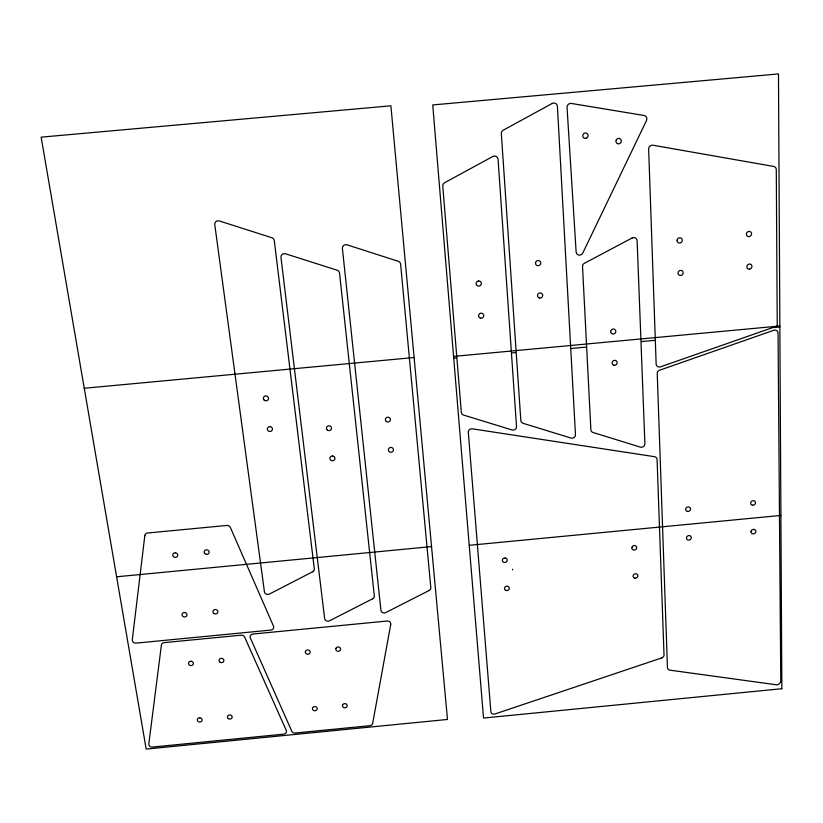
<?xml version="1.0" encoding="UTF-8"?>
<svg xmlns="http://www.w3.org/2000/svg" width="823" height="823" viewBox="0 0 823 823"><rect width="100%" height="100%" fill="white"/><g stroke="black" fill="none" stroke-linecap="round" stroke-linejoin="round"><path stroke-width="1.23" d="M776.387 326.309L660.488 366.842A3.436 3.21 -32.4 0 1 656.147 364.085L648.647 149.107A3.683 3.477 -54.6 0 1 652.978 145.218L773.651 166.441A3.683 3.385 -50.6 0 1 776.284 169.641L777.241 325.538M116.609 576.789L431.55 546.595M469.223 545.32L780.904 515.435M84.255 388.261L414.113 357.521M453.576 356.41L779.865 325.99M773.877 327.585L779.865 327.029M453.72 358.159L456.446 357.902M511.916 352.913L515.527 352.573M641.611 341.566L654.264 340.383M571.244 348.489L585.76 347.131M512.462 569.249L512.626 569.917M780.77 681.66L778.044 333.089A3.498 3.189 -38.4 0 0 773.785 330.29L659.645 370.196A3.436 3.189 -31.7 0 0 657.238 373.57L667.453 667.669A3.169 2.778 -18.5 0 0 669.881 670.159L776.274 684.767A3.158 2.726 -22.2 0 0 778.939 684.026A6.09 5.257 -22.2 0 0 780.749 681.66M777.221 325.527A1.677 1.533 -39 0 1 776.398 326.34M535.526 262.856L535.526 263.535A2.644 2.551 -36.6 0 0 537.758 265.695L538.437 265.675A2.644 2.551 -36.6 0 0 540.701 263.391L540.701 262.712A2.644 2.551 -36.6 0 0 538.458 260.552L537.779 260.572A2.644 2.551 -36.6 0 0 535.526 262.856M305.374 651.765L305.374 651.95A3.22 2.891 1.1 0 0 305.467 652.69L305.621 653.04A3.22 2.891 1.2 0 0 306.115 653.647L306.444 653.874A3.22 2.891 1.2 0 0 307.216 654.182L307.617 654.234A3.22 2.891 1.2 0 0 308.45 654.151L308.831 654.018A3.22 2.891 1.2 0 0 309.51 653.575L309.767 653.287A3.22 2.891 1.2 0 0 310.096 652.598L310.158 652.238A3.22 2.891 1.2 0 0 310.065 651.487L309.921 651.147A3.22 2.881 1.2 0 0 309.417 650.54L309.098 650.304A3.22 2.881 1.2 0 0 308.327 650.005L307.925 649.944A3.22 2.881 1.2 0 0 307.082 650.026L306.701 650.16A3.22 2.881 1.1 0 0 306.022 650.602L305.775 650.89A3.22 2.881 1.1 0 0 305.436 651.579L305.374 651.765M610.717 331.278L610.707 331.936A2.603 2.459 -32.8 0 0 612.857 334.015L613.526 333.994A2.603 2.459 -32.8 0 0 615.779 331.782L615.789 331.134A2.603 2.459 -32.8 0 0 613.639 329.046L612.97 329.066A2.603 2.459 -32.8 0 0 610.717 331.278M312.493 708.336L312.483 708.521A3.179 2.808 0.1 0 0 312.575 709.241L312.719 709.58A3.179 2.808 0.1 0 0 313.213 710.167L313.532 710.393A3.179 2.808 0.1 0 0 314.293 710.681L314.695 710.733A3.179 2.808 0.1 0 0 315.518 710.65L315.888 710.527A3.179 2.808 0.2 0 0 316.557 710.095L316.814 709.817A3.179 2.808 0.2 0 0 317.143 709.148L317.205 708.788A3.179 2.808 0.2 0 0 317.112 708.068L316.968 707.729A3.179 2.808 0.2 0 0 316.474 707.142L316.155 706.916A3.179 2.798 0.1 0 0 315.394 706.628L314.993 706.566A3.179 2.798 0.1 0 0 314.17 706.648L313.8 706.782A3.179 2.798 0.1 0 0 313.131 707.214L312.874 707.492A3.179 2.808 0.1 0 0 312.545 708.161L312.493 708.336M631.889 547.593L631.869 548.18A2.448 2.222 -20.5 0 0 633.905 550.042L634.533 550.021A2.448 2.222 -20.5 0 0 636.683 548.005L636.693 547.418A2.448 2.222 -20.5 0 0 634.667 545.556L634.029 545.577A2.448 2.222 -20.5 0 0 631.889 547.593M677.113 240.121L677.092 240.8A2.685 2.52 -44.5 0 0 679.253 242.98L679.921 242.96A2.685 2.52 -44.5 0 0 682.246 240.655L682.267 239.977A2.685 2.52 -44.5 0 0 680.117 237.806L679.438 237.826A2.685 2.52 -44.5 0 0 677.113 240.121M686.495 537.614L686.464 538.201A2.459 2.212 -23.7 0 0 688.47 540.073L689.108 540.042A2.459 2.212 -23.7 0 0 691.269 538.036L691.289 537.44A2.459 2.212 -23.7 0 0 689.293 535.578L688.656 535.598A2.459 2.212 -23.7 0 0 686.495 537.614M746.43 233.753L746.399 234.432A2.695 2.49 -45.6 0 0 748.508 236.613L749.187 236.592A2.695 2.49 -45.6 0 0 751.533 234.288L751.574 233.609A2.695 2.49 -45.6 0 0 749.455 231.438L748.776 231.448A2.695 2.49 -45.6 0 0 746.43 233.753M751.049 531.411L751.008 531.997A2.469 2.202 -26.6 0 0 752.983 533.87L753.611 533.849A2.469 2.202 -26.6 0 0 755.802 531.833L755.833 531.236A2.469 2.202 -26.6 0 0 753.868 529.374L753.23 529.395A2.469 2.202 -26.6 0 0 751.049 531.411M144.827 535.588L132.297 639.79A3.292 2.911 10.3 0 0 136.052 643.123L270.86 630.079A3.251 2.922 3.8 0 0 273.493 626.128L230.358 527.44A3.354 3.066 9.2 0 0 226.819 525.455L147.667 532.995A3.374 3.055 13.4 0 0 144.827 535.588M161.411 645.088L148.809 743.899A3.199 2.767 7 0 0 152.45 747.058L283.678 734.157A3.169 2.778 1.4 0 0 286.25 730.402L244.606 637.033A3.251 2.911 5.1 0 0 241.18 635.171L164.178 642.629A3.271 2.901 8.8 0 0 161.411 645.088M390.74 624.369L372.685 723.335A3.148 2.778 -2.8 0 1 369.887 725.691L295.138 733.036A3.158 2.778 0.9 0 1 291.826 731.277L250.336 637.969A3.251 2.911 4.5 0 1 252.949 634.029L387.252 621.026A3.23 2.922 -3.4 0 1 390.74 624.369M335.918 648.39L335.866 648.575A3.22 2.891 -0.6 0 0 335.794 649.326L335.866 649.686A3.22 2.891 -0.6 0 0 336.216 650.376L336.484 650.654A3.22 2.891 -0.6 0 0 337.163 651.086L337.553 651.209A3.22 2.891 -0.6 0 0 338.387 651.271L338.788 651.209A3.22 2.891 -0.5 0 0 339.549 650.89L339.868 650.664A3.22 2.891 -0.5 0 0 340.352 650.047L340.485 649.697A3.22 2.891 -0.5 0 0 340.568 648.946L340.496 648.586A3.22 2.891 -0.5 0 0 340.146 647.896L339.878 647.619A3.22 2.891 -0.5 0 0 339.189 647.187L338.809 647.063A3.22 2.891 -0.6 0 0 337.975 646.991L337.574 647.063A3.22 2.891 -0.6 0 0 336.802 647.382L336.494 647.608A3.22 2.891 -0.6 0 0 336.01 648.226L335.918 648.39M342.584 705.002L342.533 705.177A3.169 2.808 -1.5 0 0 342.461 705.908L342.533 706.257A3.169 2.808 -1.4 0 0 342.882 706.926L343.14 707.194A3.169 2.808 -1.4 0 0 343.808 707.615L344.189 707.739A3.169 2.808 -1.4 0 0 345.012 707.801L345.413 707.739A3.169 2.808 -1.4 0 0 346.164 707.42L346.473 707.194A3.169 2.808 -1.4 0 0 346.946 706.597L347.09 706.257A3.169 2.808 -1.4 0 0 347.162 705.527L347.1 705.177A3.169 2.808 -1.4 0 0 346.75 704.519L346.493 704.241A3.169 2.808 -1.4 0 0 345.814 703.819L345.434 703.696A3.169 2.808 -1.4 0 0 344.611 703.634L344.22 703.696A3.169 2.808 -1.4 0 0 343.469 704.015L343.15 704.241A3.169 2.808 -1.4 0 0 342.677 704.838L342.584 705.002M616.18 140.177L615.995 140.867A2.767 2.634 -56.6 0 0 617.61 143.675L618.279 143.83A2.767 2.634 -56.6 0 0 621.108 142.06L621.293 141.361A2.767 2.634 -56.6 0 0 619.688 138.562L619.009 138.398A2.767 2.634 -56.6 0 0 616.18 140.177M646.477 120.58L582.735 253.134A3.539 3.395 -40.9 0 1 576.141 252.105L567.047 107.463A3.724 3.57 -63.7 0 1 571.327 103.451L644.039 115.477A3.724 3.518 -58.1 0 1 646.477 120.58M552.202 103.461L503.275 130.178A3.673 3.58 -66.3 0 0 501.341 133.717L520.825 420.563A3.374 3.189 -18.4 0 0 523.047 423.3L570.987 438.062A3.364 3.148 -21.7 0 0 575.472 434.719L557.418 106.393A3.724 3.58 -65.2 0 0 552.202 103.461M492.854 156.463L444.646 182.696A3.59 3.559 -60 0 0 442.774 186.173L461.333 412.333A3.385 3.22 -12.2 0 0 463.606 415.09L512.06 429.956A3.374 3.179 -16.9 0 0 516.525 426.602L498.069 159.323A3.631 3.559 -61.7 0 0 492.854 156.463M632.136 237.97L584.453 263.267A3.529 3.374 -39 0 0 582.53 266.601L590.883 429.771A3.374 3.148 -23.7 0 0 593.033 432.486L640.376 447.136A3.364 3.107 -25.9 0 0 644.893 443.823L637.115 240.697A3.57 3.385 -43.8 0 0 632.136 237.97M312.689 571.728L269.347 594.093A3.282 2.973 4.7 0 1 264.43 591.809L214.782 224.648A3.642 3.498 36.6 0 1 219.319 220.945L271.775 237.713A3.601 3.487 32.1 0 1 274.306 240.738L314.324 568.796A3.292 3.004 2.3 0 1 312.689 571.728M372.654 598.774L329.467 620.83A3.241 2.932 0.4 0 1 324.643 618.598L280.972 257.414A3.57 3.467 28 0 1 285.509 253.782L337.091 270.201A3.529 3.446 17.4 0 1 339.549 273.164L374.321 595.883A3.251 2.963 -2.2 0 1 372.654 598.774M429.112 590.503L385.709 612.6A3.241 2.942 -3.2 0 1 380.926 610.357L342.399 248.464A3.549 3.487 21.5 0 1 346.977 244.812L398.219 261.282A3.508 3.467 -0.8 0 1 400.626 264.255L430.81 587.612A3.251 2.963 -6.1 0 1 429.112 590.503M661.764 657.906L495.014 713.963A3.138 2.767 -9.3 0 1 490.878 711.679L468.308 432.291A3.364 3.189 -12.3 0 1 472.268 428.824L654.511 456.683A3.354 3.076 -25.6 0 1 657.083 459.46L664.017 654.943A3.179 2.798 -18.4 0 1 661.764 657.906M447.486 719.456L146.185 749.074L41.15 137.163L390.894 105.807L447.486 719.456M781.85 688.717L483.533 718.057L432.744 104.933L778.476 73.926L781.85 688.717M199.866 717.841L199.238 717.862A2.397 2.099 5.5 0 0 197.325 719.755L197.376 720.3A2.397 2.099 5.5 0 0 199.578 722.028L200.205 721.997A2.397 2.099 5.5 0 0 202.119 720.115L202.067 719.559A2.397 2.099 5.5 0 0 199.866 717.841M191.09 661.291L190.452 661.311A2.438 2.16 7.1 0 0 188.518 663.256L188.57 663.822A2.438 2.16 7.1 0 0 190.813 665.591L191.44 665.57A2.438 2.16 7.1 0 0 193.374 663.626L193.333 663.071A2.438 2.16 7.1 0 0 191.09 661.291M505.106 558.015L504.478 558.035A2.448 2.243 -12 0 0 502.38 560.052L502.39 560.638A2.448 2.243 -12 0 0 504.489 562.49L505.127 562.469A2.448 2.243 -12 0 0 507.215 560.453L507.215 559.866A2.448 2.243 -12 0 0 505.106 558.015M184.661 612.518L184.013 612.538A2.469 2.212 8.8 0 0 182.058 614.524L182.109 615.1A2.469 2.212 8.8 0 0 184.383 616.931L185.031 616.9A2.469 2.212 8.8 0 0 186.986 614.915L186.934 614.339A2.469 2.212 8.8 0 0 184.661 612.518M175.412 552.809L174.764 552.84A2.51 2.274 11.2 0 0 172.779 554.877L172.83 555.474A2.51 2.274 11.2 0 0 175.145 557.356L175.793 557.336A2.51 2.274 11.2 0 0 177.778 555.299L177.727 554.702A2.51 2.274 11.2 0 0 175.412 552.809M391.172 447.465L390.514 447.486A2.52 2.376 -2.9 0 0 388.405 449.605L388.425 450.232A2.52 2.376 -2.9 0 0 390.658 452.208L391.316 452.177A2.52 2.376 -2.9 0 0 393.425 450.058L393.404 449.44A2.52 2.376 -2.9 0 0 391.172 447.465M332.636 456.014L331.978 456.035A2.531 2.376 3.2 0 0 329.889 458.154L329.92 458.781A2.531 2.376 3.2 0 0 332.194 460.746L332.852 460.726A2.531 2.376 3.2 0 0 334.93 458.606L334.91 457.989A2.531 2.376 3.2 0 0 332.636 456.014M270.067 426.643L269.399 426.664A2.562 2.407 10.5 0 0 267.331 428.814L267.362 429.441A2.562 2.407 10.5 0 0 269.687 431.447L270.356 431.427A2.562 2.407 10.5 0 0 272.434 429.277L272.392 428.649A2.562 2.407 10.5 0 0 270.067 426.643M478.544 281.024L478.369 281.024A2.623 2.551 -25.2 0 0 476.147 283.297L476.147 283.966A2.623 2.551 -25.2 0 0 478.42 286.116L479.099 286.095A2.623 2.551 -25.2 0 0 481.321 283.822L481.321 283.153A2.623 2.551 -25.2 0 0 479.048 281.003L478.544 281.024M586.295 138.243A2.767 2.644 -58.8 0 0 587.2 133.573A2.767 2.644 -58.8 0 0 582.807 135.26A2.767 2.644 -58.8 0 0 586.295 138.243M480.673 318.182A2.603 2.52 -21.1 0 0 483.605 314.808A2.603 2.52 -21.1 0 0 479.202 314.077A2.603 2.52 -21.1 0 0 480.673 318.182M680.683 275.479A2.654 2.49 -41.3 0 0 682.812 271.456A2.654 2.49 -41.3 0 0 678.337 271.857A2.654 2.49 -41.3 0 0 680.683 275.479M749.424 269.131A2.675 2.459 -43 0 0 751.605 265.099A2.675 2.459 -43 0 0 747.14 265.51A2.675 2.459 -43 0 0 749.424 269.131M614.092 365.227A2.572 2.418 -30 0 0 617.065 361.935A2.572 2.418 -30 0 0 612.775 361.235A2.572 2.418 -30 0 0 614.092 365.227M505.826 590.4A2.428 2.212 -11.6 0 0 509.303 588.147A2.428 2.212 -11.6 0 0 505.538 586.583A2.428 2.212 -11.6 0 0 505.826 590.4M634.934 578.158A2.438 2.191 -19.6 0 0 637.763 575.174A2.438 2.191 -19.6 0 0 633.7 574.567A2.438 2.191 -19.6 0 0 634.934 578.158M327.369 430.069A2.551 2.407 4.6 0 0 331.484 428.598A2.551 2.407 4.6 0 0 328.048 425.944A2.551 2.407 4.6 0 0 327.369 430.069M263.874 399.793A2.582 2.448 12.8 0 0 268.308 399.381A2.582 2.448 12.8 0 0 265.623 395.925A2.582 2.448 12.8 0 0 263.874 399.793M752.469 505.219A2.49 2.232 -27.9 0 0 755.411 502.143A2.49 2.232 -27.9 0 0 751.327 501.505A2.49 2.232 -27.9 0 0 752.469 505.219M386.275 421.458A2.541 2.418 -2.3 0 0 390.4 419.987A2.541 2.418 -2.3 0 0 387.005 417.333A2.541 2.418 -2.3 0 0 386.275 421.458M228.331 718.623A2.397 2.099 4.2 0 0 232.158 717.306A2.397 2.099 4.2 0 0 228.876 715.033A2.397 2.099 4.2 0 0 228.331 718.623M219.978 662.165A2.428 2.16 5.7 0 0 223.866 660.807A2.428 2.16 5.7 0 0 220.523 658.462A2.428 2.16 5.7 0 0 219.978 662.165M204.66 553.426A2.5 2.274 9.6 0 0 208.949 553.015A2.5 2.274 9.6 0 0 206.306 549.815A2.5 2.274 9.6 0 0 204.66 553.426M213.918 613.464A2.459 2.212 7.2 0 0 217.848 612.086A2.459 2.212 7.2 0 0 214.464 609.668A2.459 2.212 7.2 0 0 213.918 613.464M687.503 511.433A2.479 2.243 -24.9 0 0 690.415 508.367A2.479 2.243 -24.9 0 0 686.3 507.729A2.479 2.243 -24.9 0 0 687.503 511.433M539.579 297.998A2.613 2.52 -31.6 0 0 542.563 294.603A2.613 2.52 -31.6 0 0 538.16 293.862A2.613 2.52 -31.6 0 0 539.579 297.998"/></g></svg>
